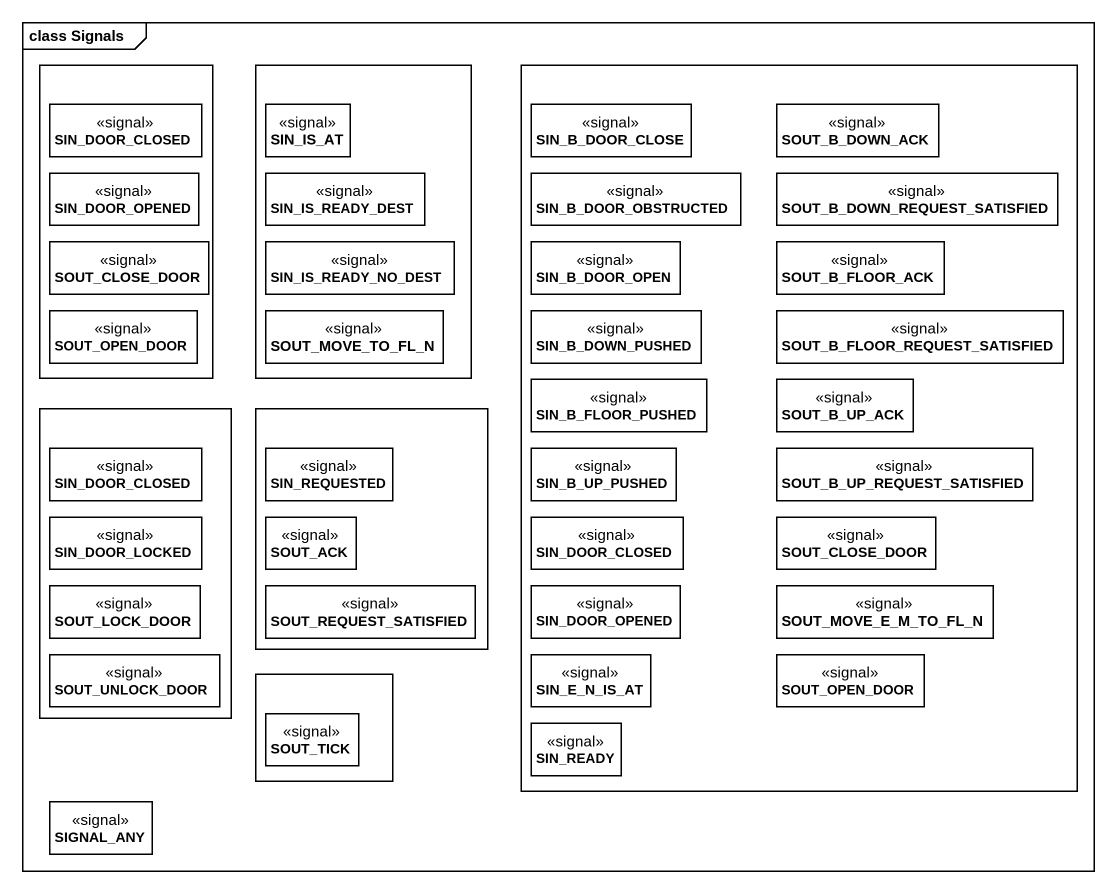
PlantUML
@startuml
mainframe class Signals
hide circle
hide empty members
rectangle " " as rectangle1 {
  class SIN_DOOR_CLOSED <<signal>>
  class SIN_DOOR_OPENED <<signal>>
  class SOUT_CLOSE_DOOR <<signal>>
  class SOUT_OPEN_DOOR <<signal>>
}
rectangle " " as rectangle2 {
  class SIN_IS_AT <<signal>>
  class SIN_IS_READY_DEST <<signal>>
  class SIN_IS_READY_NO_DEST <<signal>>
  class SOUT_MOVE_TO_FL_N <<signal>>
}
rectangle " " as rectangle3 {
  class SIN_B_DOOR_CLOSE <<signal>>
  class SOUT_B_DOWN_ACK <<signal>>
  class SIN_B_DOOR_OBSTRUCTED <<signal>>
  class "SOUT_B_DOWN_REQUEST_SATISFIED" as SOUT_B_DOWN_REQUEST <<signal>>
  class SIN_B_DOOR_OPEN <<signal>>
  class SOUT_B_FLOOR_ACK <<signal>>
  class SIN_B_DOWN_PUSHED <<signal>>
  class "SOUT_B_FLOOR_REQUEST_SATISFIED" as SOUT_B_FLOOR_REQUEST <<signal>>
  class SIN_B_FLOOR_PUSHED <<signal>>
  class SOUT_B_UP_ACK <<signal>>
  class SIN_B_UP_PUSHED <<signal>>
  class SOUT_B_UP_REQUEST_SATISFIED <<signal>>
  class "SIN_DOOR_CLOSED" as SIN_DOOR_CLOSED_3 <<signal>>
  class "SOUT_CLOSE_DOOR" as SOUT_CLOSE_DOOR_2 <<signal>>
  class "SIN_DOOR_OPENED" as SIN_DOOR_OPENED_2 <<signal>>
  class SOUT_MOVE_E_M_TO_FL_N <<signal>>
  class SIN_E_N_IS_AT <<signal>>
  class "SOUT_OPEN_DOOR" as SOUT_OPEN_DOOR_2 <<signal>>
  class SIN_READY <<signal>>
}
rectangle " " as rectangle4 {
  class "SIN_DOOR_CLOSED" as SIN_DOOR_CLOSED_2 <<signal>>
  class SIN_DOOR_LOCKED <<signal>>
  class SOUT_LOCK_DOOR <<signal>>
  class SOUT_UNLOCK_DOOR <<signal>>
}
rectangle " " as rectangle5 {
  class SIN_REQUESTED <<signal>>
  class SOUT_ACK <<signal>>
  class SOUT_REQUEST_SATISFIED <<signal>>
}
rectangle " " as rectangle6 {
  class SOUT_TICK <<signal>>
}
class SIGNAL_ANY <<signal>>
@enduml
